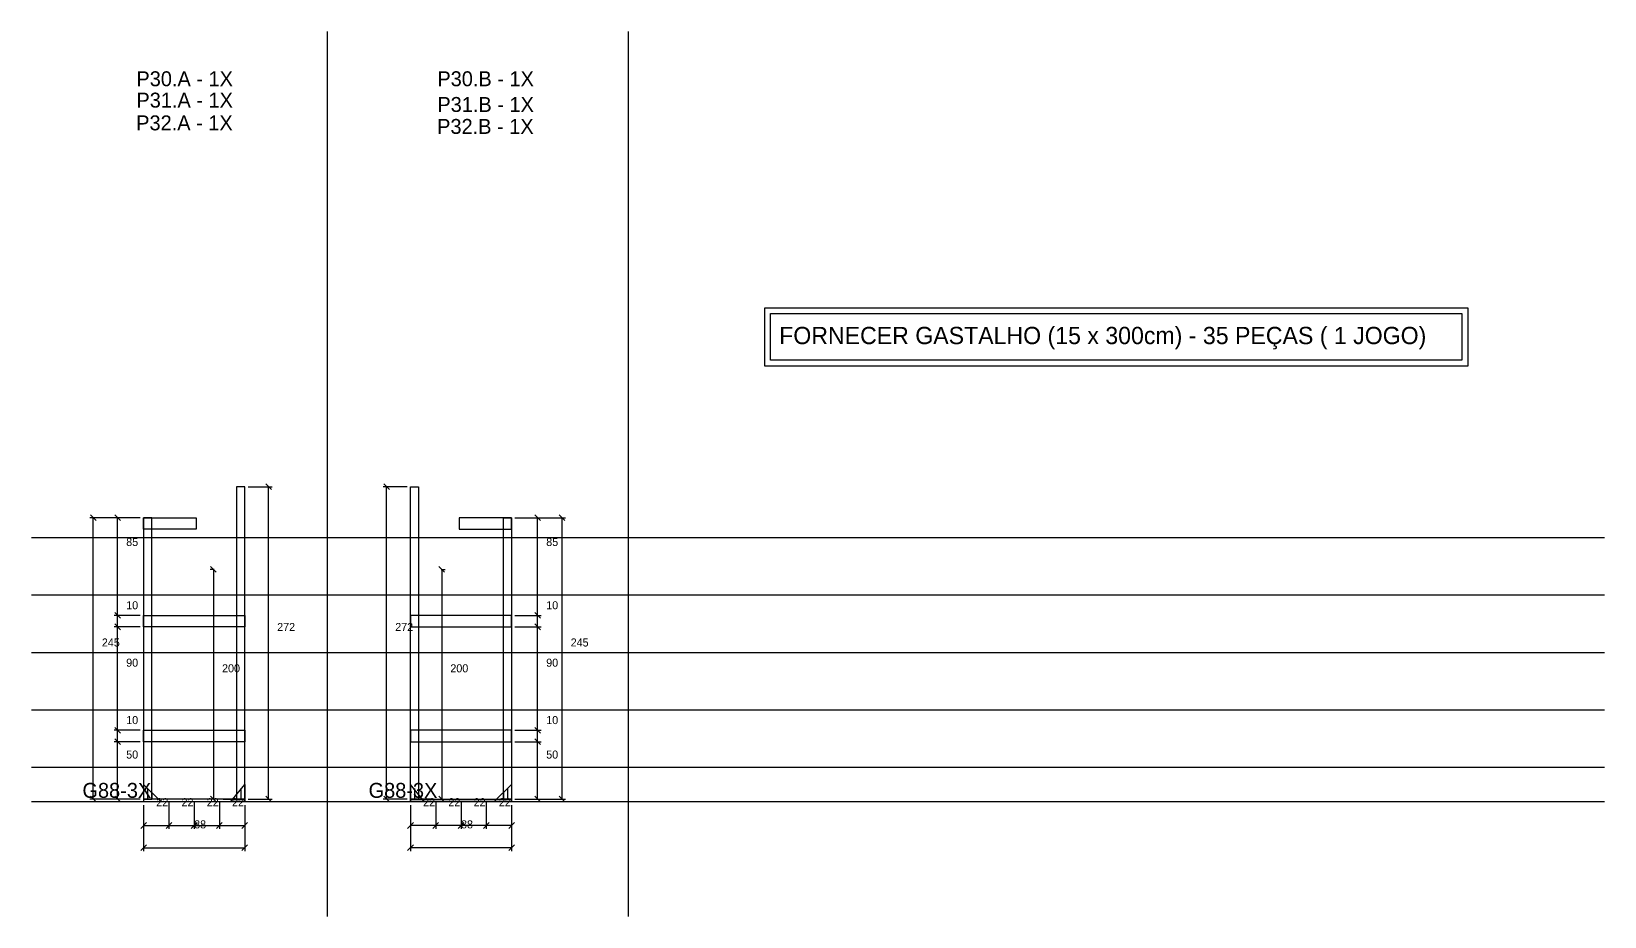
# Model space of a CAD drawing. Header units: metres. Extents: x 2577 to 5532, y 532 to 1302.
# Drawn here: x 4162 to 5532, y 532 to 1302 of the extents above; entities that cross this region are included whole.
import ezdxf

# ---------------------------------------------------------------- set-up
doc = ezdxf.new("R2010")
doc.units = ezdxf.units.M

msp = doc.modelspace()

# ---------------------------------------------------------------- linework, layer by layer
at = {"layer": 'CARIMBO', "color": 1}
for points in [[(4800.8, 1061.8), (5413, 1061.8), (5413, 1011.1), (4800.8, 1011.1), (4800.8, 1061.8)], [(4805.8, 1056.8), (5408, 1056.8), (5408, 1016.1), (4805.8, 1016.1), (4805.8, 1056.8)]]:
    msp.add_lwpolyline(points, dxfattribs=at)
at = {"layer": 'COTA', "color": 4}
for p, q in [((4350.9, 906), (4371.7, 906)), ((4368.7, 634), (4368.7, 906)), ((4489.3, 906), (4468.5, 906)), ((4471.5, 634), (4471.5, 906)), ((4256.9, 879), (4213, 879)), ((4216, 634), (4216, 879)), ((4256.9, 879), (4234.2, 879)), ((4237.2, 794), (4237.2, 879)), ((4583.3, 879), (4627.3, 879)), ((4583.3, 879), (4606, 879)), ((4603, 794), (4603, 879)), ((4624.3, 634), (4624.3, 879)), ((4321.3, 834), (4317.7, 834)), ((4320.7, 834), (4320.7, 634)), ((4519, 834), (4522.5, 834)), ((4519.5, 834), (4519.5, 634)), ((4256.9, 794), (4234.2, 794)), ((4256.9, 794), (4234.2, 794)), ((4256.9, 784), (4234.2, 784)), ((4256.9, 784), (4234.2, 784)), ((4237.2, 784), (4237.2, 794)), ((4237.2, 694), (4237.2, 784)), ((4583.3, 794), (4606, 794)), ((4583.3, 794), (4606, 794)), ((4583.3, 784), (4606, 784)), ((4583.3, 784), (4606, 784)), ((4603, 784), (4603, 794)), ((4603, 694), (4603, 784)), ((4256.9, 694), (4234.2, 694)), ((4256.9, 694), (4234.2, 694)), ((4237.2, 684), (4237.2, 694)), ((4583.3, 694), (4606, 694)), ((4583.3, 694), (4606, 694)), ((4603, 684), (4603, 694)), ((4256.9, 684), (4234.2, 684)), ((4256.9, 684), (4234.2, 684)), ((4237.2, 634), (4237.2, 684)), ((4583.3, 684), (4606, 684)), ((4583.3, 684), (4606, 684)), ((4603, 634), (4603, 684)), ((4256.9, 634), (4213, 634)), ((4256.9, 634), (4234.2, 634)), ((4281.9, 631), (4281.9, 608)), ((4281.9, 631), (4281.9, 608)), ((4303.9, 631), (4303.9, 608)), ((4303.9, 631), (4303.9, 608)), ((4321.3, 634), (4317.7, 634)), ((4325.9, 631), (4325.9, 608)), ((4325.9, 631), (4325.9, 608)), ((4350.9, 634), (4371.7, 634)), ((4489.3, 634), (4468.5, 634)), ((4514.3, 631), (4514.3, 608)), ((4514.3, 631), (4514.3, 608)), ((4519, 634), (4522.5, 634)), ((4536.3, 631), (4536.3, 608)), ((4536.3, 631), (4536.3, 608)), ((4558.3, 631), (4558.3, 608)), ((4558.3, 631), (4558.3, 608)), ((4583.3, 634), (4606, 634)), ((4583.3, 634), (4627.3, 634)), ((4259.9, 628.8), (4259.9, 588.6)), ((4259.9, 628.8), (4259.9, 608)), ((4347.9, 628.8), (4347.9, 588.6)), ((4347.9, 628.8), (4347.9, 608)), ((4492.3, 628.8), (4492.3, 588.6)), ((4492.3, 628.8), (4492.3, 608)), ((4580.3, 628.8), (4580.3, 588.6)), ((4580.3, 628.8), (4580.3, 608)), ((4259.9, 611), (4281.9, 611)), ((4281.9, 611), (4303.9, 611)), ((4303.9, 611), (4325.9, 611)), ((4325.9, 611), (4347.9, 611)), ((4514.3, 611), (4492.3, 611)), ((4536.3, 611), (4514.3, 611)), ((4558.3, 611), (4536.3, 611)), ((4580.3, 611), (4558.3, 611)), ((4259.9, 591.6), (4347.9, 591.6)), ((4580.3, 591.6), (4492.3, 591.6))]:
    msp.add_line(p, q, dxfattribs=at)
at = {"layer": 'COTA'}
for points in [[(4371.2, 903.5), (4366.2, 908.5)], [(4474, 903.5), (4469, 908.5)], [(4218.5, 876.5), (4213.5, 881.5)], [(4239.7, 876.5), (4234.7, 881.5)], [(4605.5, 876.5), (4600.5, 881.5)], [(4626.8, 876.5), (4621.8, 881.5)], [(4323.2, 831.5), (4318.2, 836.5)], [(4522, 831.5), (4517, 836.5)], [(4239.7, 791.5), (4234.7, 796.5)], [(4234.7, 796.5), (4239.7, 791.5)], [(4605.5, 791.5), (4600.5, 796.5)], [(4600.5, 796.5), (4605.5, 791.5)], [(4234.7, 786.5), (4239.7, 781.5)], [(4239.7, 781.5), (4234.7, 786.5)], [(4600.5, 786.5), (4605.5, 781.5)], [(4605.5, 781.5), (4600.5, 786.5)], [(4239.7, 691.5), (4234.7, 696.5)], [(4234.7, 696.5), (4239.7, 691.5)], [(4234.7, 686.5), (4239.7, 681.5)], [(4239.7, 681.5), (4234.7, 686.5)], [(4605.5, 691.5), (4600.5, 696.5)], [(4600.5, 696.5), (4605.5, 691.5)], [(4605.5, 681.5), (4600.5, 686.5)], [(4600.5, 686.5), (4605.5, 681.5)], [(4213.5, 636.5), (4218.5, 631.5)], [(4234.7, 636.5), (4239.7, 631.5)], [(4318.2, 636.5), (4323.2, 631.5)], [(4366.2, 636.5), (4371.2, 631.5)], [(4469, 636.5), (4474, 631.5)], [(4517, 636.5), (4522, 631.5)], [(4600.5, 636.5), (4605.5, 631.5)], [(4621.8, 636.5), (4626.8, 631.5)], [(4262.4, 613.5), (4257.4, 608.5)], [(4284.4, 613.5), (4279.4, 608.5)], [(4279.4, 608.5), (4284.4, 613.5)], [(4301.4, 608.5), (4306.4, 613.5)], [(4306.4, 613.5), (4301.4, 608.5)], [(4323.4, 608.5), (4328.4, 613.5)], [(4328.4, 613.5), (4323.4, 608.5)], [(4345.4, 608.5), (4350.4, 613.5)], [(4494.8, 613.5), (4489.8, 608.5)], [(4511.8, 608.5), (4516.8, 613.5)], [(4516.8, 613.5), (4511.8, 608.5)], [(4533.8, 608.5), (4538.8, 613.5)], [(4538.8, 613.5), (4533.8, 608.5)], [(4555.8, 608.5), (4560.8, 613.5)], [(4560.8, 613.5), (4555.8, 608.5)], [(4577.8, 608.5), (4582.8, 613.5)], [(4262.4, 594.1), (4257.4, 589.1)], [(4345.4, 589.1), (4350.4, 594.1)], [(4494.8, 594.1), (4489.8, 589.1)], [(4577.8, 589.1), (4582.8, 594.1)]]:
    msp.add_lwpolyline(points, dxfattribs=at)
at = {"layer": 'Madeira', "color": 250}
for p, q in [((4269.7, 634), (4259.9, 634)), ((4259.9, 634), (4259.9, 631.8)), ((4259.9, 634), (4259.9, 631.8)), ((4269.7, 634), (4259.9, 634)), ((4259.9, 634), (4259.9, 631.8)), ((4263.4, 643.3), (4263.4, 634)), ((4338, 634), (4347.9, 634)), ((4338, 634), (4347.9, 634)), ((4344.4, 643.3), (4344.4, 634)), ((4502.2, 634), (4492.3, 634)), ((4502.2, 634), (4492.3, 634)), ((4495.8, 643.3), (4495.8, 634)), ((4570.5, 634), (4580.3, 634)), ((4570.5, 634), (4580.3, 634)), ((4576.8, 643.3), (4576.8, 634)), ((4580.3, 634), (4580.3, 631.8)), ((4580.3, 634), (4580.3, 631.8)), ((4580.3, 634), (4580.3, 631.8))]:
    msp.add_line(p, q, dxfattribs=at)
at = {"layer": 'Madeira', "color": 1}
for p, q in [((4275.7, 634), (4259.9, 634)), ((4263.4, 643.3), (4263.4, 634)), ((4266.9, 639.8), (4266.9, 634)), ((4329.1, 634), (4347.9, 634)), ((4344.4, 643.3), (4344.4, 634)), ((4511.1, 634), (4492.3, 634)), ((4495.8, 643.3), (4495.8, 634)), ((4564.5, 634), (4580.3, 634)), ((4573.3, 639.8), (4573.3, 634)), ((4576.8, 643.3), (4576.8, 634))]:
    msp.add_line(p, q, dxfattribs=at)
at = {"layer": 'Madeira', "color": 252}
for points in [[(4259.9, 646.8), (4259.9, 631.8), (4274.9, 631.8), (4259.9, 646.8)], [(4347.9, 646.8), (4347.9, 631.8), (4335.9, 631.8), (4347.9, 646.8)], [(4492.3, 646.8), (4492.3, 631.8), (4504.3, 631.8), (4492.3, 646.8)], [(4580.3, 646.8), (4580.3, 631.8), (4565.3, 631.8), (4580.3, 646.8)]]:
    msp.add_lwpolyline(points, dxfattribs=at)
at = {"layer": 'Madeira'}
for points in [[(4259.9, 646.8), (4259.9, 631.8), (4274.9, 631.8), (4259.9, 646.8)], [(4347.9, 646.8), (4347.9, 631.8), (4335.9, 631.8), (4347.9, 646.8)], [(4492.3, 646.8), (4492.3, 631.8), (4504.3, 631.8), (4492.3, 646.8)], [(4580.3, 646.8), (4580.3, 631.8), (4565.3, 631.8), (4580.3, 646.8)]]:
    msp.add_lwpolyline(points, dxfattribs=at)
at = {"layer": 'Nível', "color": 4}
for p, q in [((4162.2, 861.8), (5532.2, 861.8)), ((4162.2, 811.8), (5532.2, 811.8)), ((4162.2, 761.8), (5532.2, 761.8)), ((4162.2, 711.8), (5532.2, 711.8)), ((4162.2, 661.8), (5532.2, 661.8)), ((4162.2, 631.8), (5532.2, 631.8))]:
    msp.add_line(p, q, dxfattribs=at)
at = {"layer": 'Sarr 2.2x7', "color": 40}
for p, q in [((4259.9, 634), (4259.9, 631.8)), ((4347.9, 631.8), (4347.9, 634)), ((4492.3, 631.8), (4492.3, 634)), ((4580.3, 634), (4580.3, 631.8))]:
    msp.add_line(p, q, dxfattribs=at)
for points in [[(4347.9, 634), (4259.9, 634), (4259.9, 631.8), (4347.9, 631.8), (4347.9, 634)], [(4492.3, 634), (4580.3, 634), (4580.3, 631.8), (4492.3, 631.8), (4492.3, 634)]]:
    msp.add_lwpolyline(points, dxfattribs=at)
at = {"layer": 'SARR_2.2x10', "color": 60}
for points in [[(4259.9, 879), (4305.6, 879), (4305.6, 869), (4259.9, 869), (4259.9, 879)], [(4580.3, 879), (4534.6, 879), (4534.6, 869), (4580.3, 869), (4580.3, 879)], [(4259.9, 794), (4347.9, 794), (4347.9, 784), (4259.9, 784), (4259.9, 794)], [(4580.3, 794), (4492.3, 794), (4492.3, 784), (4580.3, 784), (4580.3, 794)], [(4259.9, 694), (4347.9, 694), (4347.9, 684), (4259.9, 684), (4259.9, 694)], [(4580.3, 694), (4492.3, 694), (4492.3, 684), (4580.3, 684), (4580.3, 694)]]:
    msp.add_lwpolyline(points, dxfattribs=at)
at = {"layer": 'SARR_7x7', "color": 40}
for points in [[(4340.9, 634), (4347.9, 634), (4347.9, 906), (4340.9, 906), (4340.9, 634)], [(4499.3, 634), (4492.3, 634), (4492.3, 906), (4499.3, 906), (4499.3, 634)], [(4259.9, 634), (4266.9, 634), (4266.9, 879), (4259.9, 879), (4259.9, 634)], [(4580.3, 634), (4573.3, 634), (4573.3, 879), (4580.3, 879), (4580.3, 634)]]:
    msp.add_lwpolyline(points, dxfattribs=at)
at = {"layer": 'Texto Nível', "color": 251}
for p, q in [((4420.1, 531.7), (4420.1, 1302.5)), ((4682.2, 531.7), (4682.2, 1302.5))]:
    msp.add_line(p, q, dxfattribs=at)

# ---------------------------------------------------------------- texts
at = {"layer": 'CARIMBO', "color": 1}
msp.add_text('FORNECER GASTALHO (15 x 300cm) - 35 PEÇAS ( 1 JOGO)', height=15.049, dxfattribs=at).set_placement((4813.4, 1030.2))
at = {"layer": 'COTA', "color": 1}
for s, p in [('85', (4244.7, 854.4)), ('85', (4610.5, 854.4)), ('10', (4244.7, 799.3)), ('10', (4610.5, 799.3)), ('272', (4376.2, 780.4)), ('272', (4479, 780.4)), ('245', (4223.5, 766.9)), ('245', (4631.8, 766.9)), ('90', (4244.7, 749.3)), ('90', (4610.5, 749.3)), ('200', (4328.2, 744.4)), ('200', (4527, 744.4)), ('10', (4244.7, 699.3)), ('10', (4610.5, 699.3)), ('50', (4244.7, 669.3)), ('50', (4610.5, 669.3)), ('22', (4270.9, 627.8)), ('22', (4292.9, 627.8)), ('22', (4314.9, 627.8)), ('22', (4336.9, 627.8)), ('22', (4503.3, 627.8)), ('22', (4525.3, 627.8)), ('22', (4547.3, 627.8)), ('22', (4569.3, 627.8)), ('88', (4303.9, 608.5)), ('88', (4536.3, 608.5))]:
    msp.add_text(s, height=7, dxfattribs=at).set_placement(p)
at = {"layer": 'Texto Seção', "color": 7}
for s, p in [('P30.A - 1X', (4253.6, 1254.8)), ('P30.B - 1X', (4515.7, 1254.8)), ('P31.A - 1X', (4253.6, 1236.2)), ('P31.B - 1X', (4515.7, 1232.4)), ('P32.A - 1X', (4253.4, 1216.4)), ('P32.B - 1X', (4515.5, 1213.3)), ('G88-3X', (4206.6, 635.1)), ('G88-3X', (4455.8, 635.1))]:
    msp.add_text(s, height=13, dxfattribs=at).set_placement(p)

doc.saveas('drawing.dxf')
